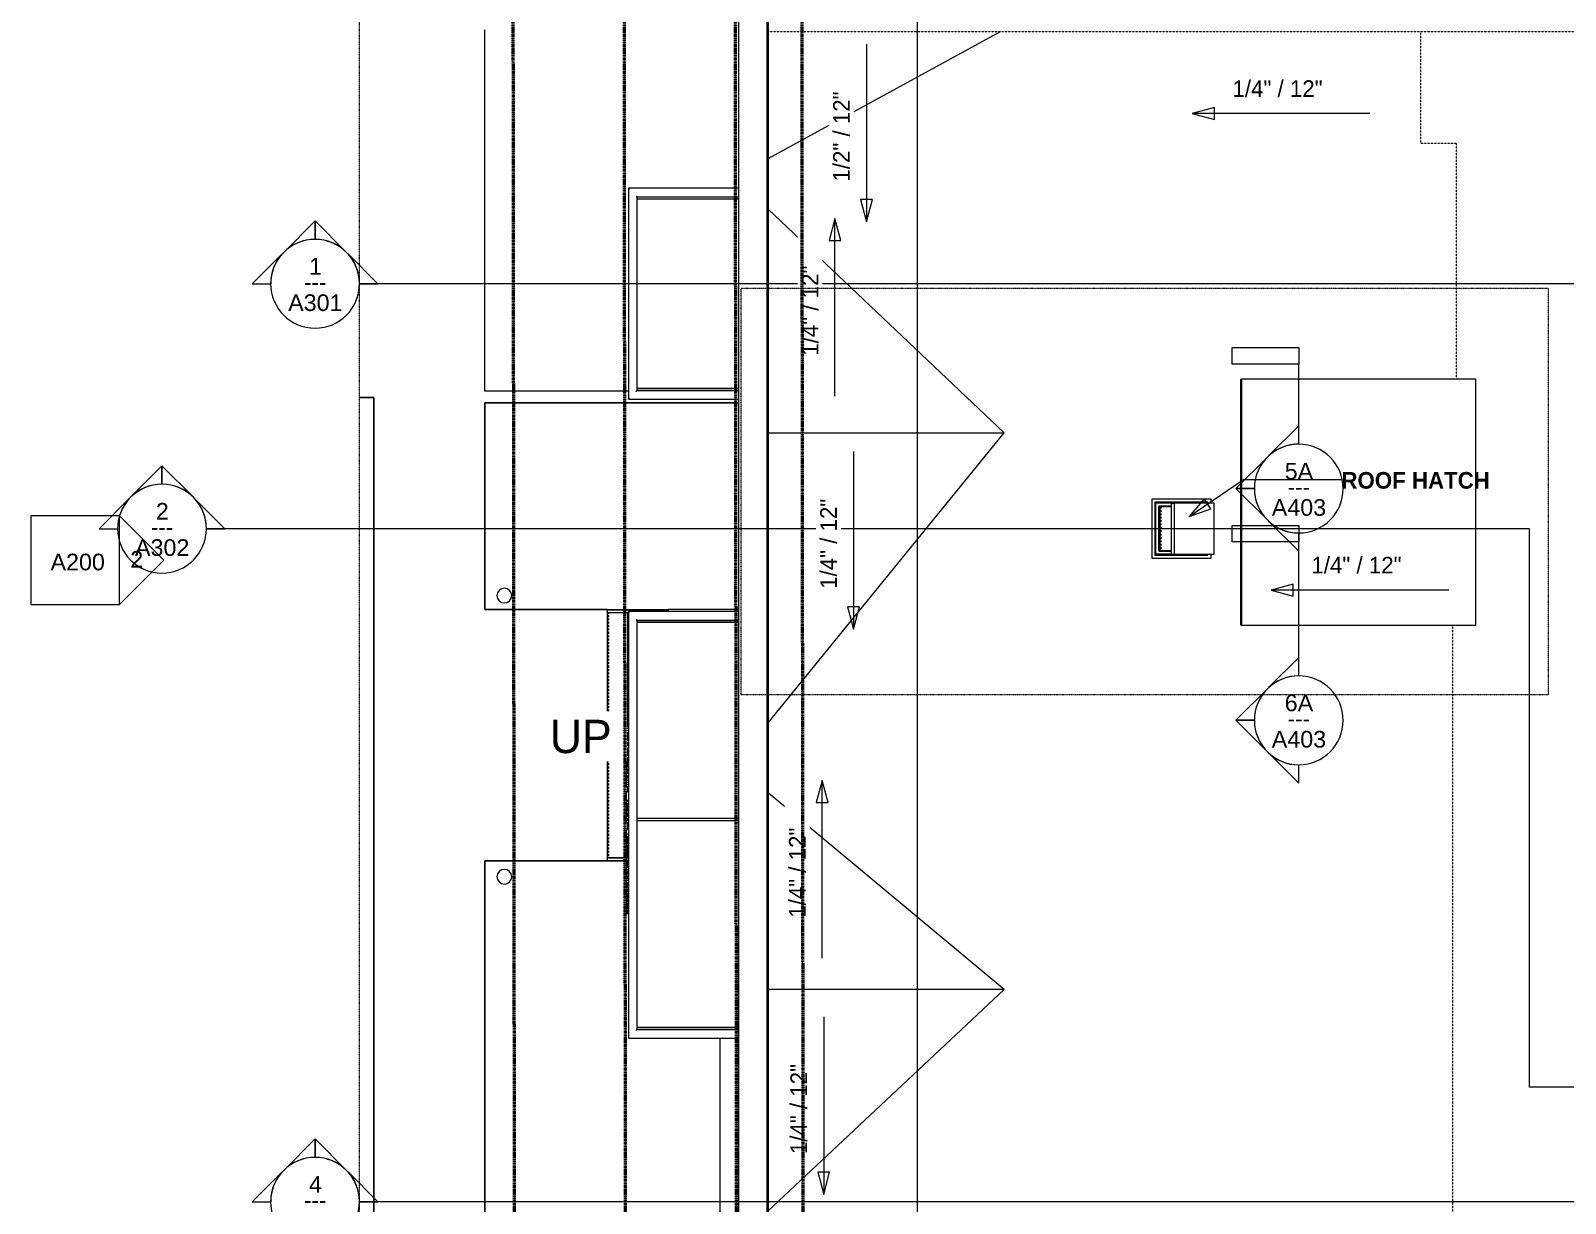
# Model space of a CAD drawing. Header units: inches. Extents: x -4250 to -935, y 9756 to 12395.
# Drawn here: x -4250 to -3420, y 11114 to 11748 of the extents above; entities that cross this region are included whole.
import ezdxf

# ---------------------------------------------------------------- set-up
doc = ezdxf.new("R2010")
doc.units = ezdxf.units.IN
doc.header["$MEASUREMENT"] = 0
for name, pattern in [('Aligning Line 1_8_', [0.25, 0.125, -0.125]), ('Dash 1_16_', [0.125, 0.0625, -0.0625]), ('Double Dash 3_8_', [1, 0.375, -0.125, 0.125, -0.125, 0.125, -0.125]), ('Overhead 1_16_', [0.101562, 0.0625, -0.039062])]:
    doc.linetypes.add(name, pattern=pattern)
for name, color, linetype, lineweight in [('A-FLOR-4', 192, 'Continuous', 9), ('A-FLOR-HRAL', 11, 'Continuous', 9), ('A-GENM', 5, 'Continuous', 9), ('A-ROOF', 132, 'Continuous', 13), ('A-ROOF-3', 7, 'Dash 1_16_', 9), ('A-ROOF-4', 132, 'Continuous', 9), ('A-WALL-2', 113, 'Continuous', 9), ('C-BLDG-PADS-2', 7, 'Continuous', 9), ('C-PROP-LINE', 91, 'Double Dash 3_8_', 50), ('C-TOPO', 7, 'Continuous', 9), ('E-LITE-EQPM', 33, 'Continuous', 9), ('G-ANNO-DIMS', 111, 'Continuous', 9), ('G-ANNO-SYMB-1', 147, 'Aligning Line 1_8_', 9), ('G-ANNO-SYMB-2', 111, 'Continuous', 9), ('G-ANNO-TEXT', 231, 'Continuous', 9), ('S-FNDN-2', 32, 'Continuous', 9), ('S-STRS', 31, 'Continuous', 9), ('S-STRS-1', 31, 'Overhead 1_16_', 9), ('S-STRS-ANNO', 31, 'Continuous', 9), ('S-STRS-IDEN', 31, 'Continuous', 9)]:
    doc.layers.add(name, color=color, linetype=linetype, lineweight=lineweight)
doc.styles.add('Arial', font='arial.ttf', dxfattribs={"height": 9})
doc.styles.add('Century Gothic', font='ufonts.com_century-gothic.ttf', dxfattribs={"height": 18})
doc.styles.add('Century Gothic_1', font='ufonts.com_century-gothic.ttf', dxfattribs={"height": 9})
doc.styles.add('Century Gothic_B', font='GOTHICB.TTF', dxfattribs={"height": 9})

msp = doc.modelspace()

# ---------------------------------------------------------------- linework, layer by layer
at = {"layer": 'A-FLOR-4'}
for p, q in [((-3867.29, 11434.99), (-3905.12, 11434.99)), ((-3905.12, 11434.99), (-3905.12, 11434.74))]:
    msp.add_line(p, q, dxfattribs=at)
at = {"layer": 'A-FLOR-HRAL'}
for p, q in [((-3867.29, 11662.64), (-3926.72, 11662.64)), ((-3926.72, 11662.64), (-3926.72, 11548.59)), ((-3922, 11657.91), (-3867.29, 11657.91)), ((-3922, 11553.31), (-3922, 11657.91)), ((-3867.29, 11553.31), (-3922, 11553.31)), ((-3926.72, 11548.59), (-3867.29, 11548.59)), ((-3905.12, 11434.74), (-3938.12, 11434.74)), ((-3938.12, 11434.74), (-3938.12, 11433.24)), ((-3938.12, 11434.74), (-3905.12, 11434.74)), ((-3938.12, 11433.24), (-3926.72, 11433.24)), ((-3938.12, 11433.24), (-3926.72, 11433.24)), ((-3867.29, 11433.75), (-3926.72, 11433.75)), ((-3922, 11207.85), (-3922, 11429.03)), ((-3922, 11429.03), (-3867.29, 11429.03)), ((-3905.12, 11434.74), (-3905.12, 11433.75)), ((-3926.72, 11300.74), (-3938.12, 11300.74)), ((-3938.12, 11300.74), (-3938.12, 11299.24)), ((-3938.12, 11300.74), (-3926.72, 11300.74)), ((-3938.12, 11299.24), (-3926.72, 11299.24)), ((-3938.12, 11299.24), (-3926.72, 11299.24)), ((-3926.72, 11203.13), (-3867.29, 11203.13)), ((-3867.29, 11207.85), (-3922, 11207.85))]:
    msp.add_line(p, q, dxfattribs=at)
at = {"layer": 'A-FLOR-HRAL', "flags": 128}
for points in [[(-3938.12, 11433.91), (-3938.12, 11433.99), (-3938.12, 11434.07)], [(-3905.12, 11434.07), (-3905.12, 11433.99), (-3905.12, 11433.91)], [(-3938.12, 11299.91), (-3938.12, 11299.99), (-3938.12, 11300.07)]]:
    msp.add_lwpolyline(points, dxfattribs=at)
at = {"layer": 'A-FLOR-HRAL'}
for points, knots in [([(-3926.72, 11662.64), (-3926.72, 11662.64), (-3926.72, 11662.63), (-3926.69, 11662.6), (-3926.66, 11662.58), (-3926.63, 11662.55), (-3926.61, 11662.52), (-3926.58, 11662.49), (-3926.54, 11662.45), (-3926.5, 11662.41), (-3926.46, 11662.38), (-3926.42, 11662.34), (-3926.35, 11662.27), (-3926.29, 11662.21), (-3926.25, 11662.17)], [0, 0, 0, 0, 0.166667, 0.25, 0.333333, 0.416667, 0.458333, 0.5, 0.583333, 0.666667, 0.708333, 0.75, 0.833333, 1, 1, 1, 1]), ([(-3922.47, 11658.39), (-3922.43, 11658.35), (-3922.37, 11658.28), (-3922.29, 11658.21), (-3922.24, 11658.16), (-3922.21, 11658.12), (-3922.18, 11658.09), (-3922.14, 11658.06), (-3922.12, 11658.03), (-3922.09, 11658.01), (-3922.06, 11657.98), (-3922.03, 11657.95), (-3922.01, 11657.92), (-3922, 11657.91), (-3922, 11657.91)], [0, 0, 0, 0, 0.166667, 0.25, 0.333333, 0.375, 0.416667, 0.5, 0.541667, 0.583333, 0.666667, 0.75, 0.833333, 1, 1, 1, 1]), ([(-3922.47, 11552.84), (-3922.43, 11552.88), (-3922.37, 11552.94), (-3922.29, 11553.02), (-3922.24, 11553.07), (-3922.21, 11553.1), (-3922.18, 11553.14), (-3922.14, 11553.17), (-3922.12, 11553.2), (-3922.09, 11553.22), (-3922.06, 11553.25), (-3922.03, 11553.28), (-3922.01, 11553.31), (-3922, 11553.31), (-3922, 11553.31)], [0, 0, 0, 0, 0.166667, 0.25, 0.333333, 0.375, 0.416667, 0.5, 0.541667, 0.583333, 0.666667, 0.75, 0.833333, 1, 1, 1, 1]), ([(-3926.72, 11548.59), (-3926.72, 11548.59), (-3926.72, 11548.6), (-3926.69, 11548.62), (-3926.66, 11548.65), (-3926.63, 11548.68), (-3926.61, 11548.71), (-3926.58, 11548.73), (-3926.54, 11548.77), (-3926.5, 11548.82), (-3926.46, 11548.85), (-3926.42, 11548.89), (-3926.35, 11548.96), (-3926.29, 11549.02), (-3926.25, 11549.06)], [0, 0, 0, 0, 0.166667, 0.25, 0.333333, 0.416667, 0.458333, 0.5, 0.583333, 0.666667, 0.708333, 0.75, 0.833333, 1, 1, 1, 1]), ([(-3926.25, 11433.28), (-3926.29, 11433.32), (-3926.35, 11433.38), (-3926.43, 11433.46), (-3926.48, 11433.51), (-3926.51, 11433.54), (-3926.55, 11433.58), (-3926.58, 11433.61), (-3926.61, 11433.63), (-3926.63, 11433.66), (-3926.66, 11433.69), (-3926.69, 11433.72), (-3926.72, 11433.74), (-3926.72, 11433.75), (-3926.72, 11433.75)], [0, 0, 0, 0, 0.166667, 0.25, 0.333333, 0.375, 0.416667, 0.5, 0.541667, 0.583333, 0.666667, 0.75, 0.833333, 1, 1, 1, 1]), ([(-3922, 11429.03), (-3922, 11429.03), (-3922.01, 11429.04), (-3922.03, 11429.06), (-3922.06, 11429.09), (-3922.09, 11429.12), (-3922.12, 11429.14), (-3922.14, 11429.17), (-3922.18, 11429.21), (-3922.23, 11429.25), (-3922.26, 11429.29), (-3922.3, 11429.33), (-3922.37, 11429.4), (-3922.43, 11429.46), (-3922.47, 11429.5)], [0, 0, 0, 0, 0.166667, 0.25, 0.333333, 0.416667, 0.458333, 0.5, 0.583333, 0.666667, 0.708333, 0.75, 0.833333, 1, 1, 1, 1]), ([(-3926.25, 11203.6), (-3926.29, 11203.56), (-3926.35, 11203.5), (-3926.43, 11203.42), (-3926.48, 11203.37), (-3926.51, 11203.34), (-3926.55, 11203.3), (-3926.58, 11203.27), (-3926.61, 11203.24), (-3926.63, 11203.22), (-3926.66, 11203.19), (-3926.69, 11203.16), (-3926.72, 11203.14), (-3926.72, 11203.13), (-3926.72, 11203.13)], [0, 0, 0, 0, 0.166667, 0.25, 0.333333, 0.375, 0.416667, 0.5, 0.541667, 0.583333, 0.666667, 0.75, 0.833333, 1, 1, 1, 1]), ([(-3922, 11207.85), (-3922, 11207.85), (-3922.01, 11207.84), (-3922.03, 11207.82), (-3922.06, 11207.79), (-3922.09, 11207.76), (-3922.12, 11207.73), (-3922.14, 11207.71), (-3922.18, 11207.67), (-3922.23, 11207.62), (-3922.26, 11207.59), (-3922.3, 11207.55), (-3922.37, 11207.48), (-3922.43, 11207.42), (-3922.47, 11207.38)], [0, 0, 0, 0, 0.166667, 0.25, 0.333333, 0.416667, 0.458333, 0.5, 0.583333, 0.666667, 0.708333, 0.75, 0.833333, 1, 1, 1, 1])]:
    msp.add_open_spline(points, degree=3, knots=knots, dxfattribs=at)
at = {"layer": 'A-GENM'}
for p, q in [((-3611.78, 11494.6), (-3643.77, 11494.6)), ((-3643.77, 11494.6), (-3643.77, 11462.6)), ((-3611.78, 11492.35), (-3611.78, 11494.6)), ((-3611.77, 11494.6), (-3611.78, 11494.6)), ((-3641.95, 11492.61), (-3642.28, 11492.95)), ((-3642.28, 11492.95), (-3642.28, 11464.24)), ((-3613.57, 11492.95), (-3642.28, 11492.95)), ((-3641.71, 11492.35), (-3641.97, 11492.61)), ((-3641.97, 11492.61), (-3641.97, 11464.58)), ((-3613.95, 11492.61), (-3641.97, 11492.61)), ((-3641.76, 11464.85), (-3641.76, 11492.35)), ((-3633.26, 11492.35), (-3641.76, 11492.35)), ((-3633.26, 11490.69), (-3640.11, 11490.69)), ((-3640.11, 11490.69), (-3640.11, 11466.5)), ((-3640.02, 11490.6), (-3640.02, 11466.6)), ((-3633.26, 11490.6), (-3640.02, 11490.6)), ((-3640.02, 11466.6), (-3640.02, 11490.6)), ((-3640.02, 11490.6), (-3633.26, 11490.6)), ((-3639.77, 11490.6), (-3639.77, 11466.6)), ((-3633.26, 11464.85), (-3633.26, 11492.35)), ((-3633.26, 11492.35), (-3631.71, 11492.35)), ((-3631.71, 11492.35), (-3631.71, 11464.85)), ((-3610.24, 11492.35), (-3631.71, 11492.35)), ((-3613.95, 11492.61), (-3614.22, 11492.35)), ((-3613.95, 11492.35), (-3613.95, 11492.61)), ((-3613.93, 11492.61), (-3613.95, 11492.61)), ((-3613.57, 11492.95), (-3613.93, 11492.61)), ((-3613.93, 11492.35), (-3613.93, 11492.61)), ((-3613.57, 11492.35), (-3613.57, 11492.95)), ((-3610.24, 11464.85), (-3610.24, 11492.35)), ((-3643.77, 11462.6), (-3611.78, 11462.6)), ((-3641.95, 11464.58), (-3642.28, 11464.24)), ((-3642.28, 11464.24), (-3613.57, 11464.24)), ((-3641.71, 11464.85), (-3641.97, 11464.58)), ((-3641.97, 11464.58), (-3613.95, 11464.58)), ((-3633.26, 11464.85), (-3641.76, 11464.85)), ((-3640.11, 11466.5), (-3633.26, 11466.5)), ((-3640.02, 11466.6), (-3633.26, 11466.6)), ((-3633.26, 11466.6), (-3640.02, 11466.6)), ((-3633.26, 11464.85), (-3631.71, 11464.85)), ((-3631.71, 11464.85), (-3610.24, 11464.85)), ((-3614.22, 11464.85), (-3613.95, 11464.58)), ((-3613.95, 11464.58), (-3613.95, 11464.85)), ((-3613.95, 11464.58), (-3613.93, 11464.58)), ((-3613.93, 11464.58), (-3613.93, 11464.85)), ((-3613.93, 11464.58), (-3613.57, 11464.24)), ((-3613.57, 11464.24), (-3613.57, 11464.85)), ((-3611.78, 11462.6), (-3611.78, 11464.85)), ((-3611.77, 11462.6), (-3611.78, 11462.6)), ((-3927.72, 11371.95), (-3927.72, 11372.15)), ((-3926.72, 11372.15), (-3927.72, 11372.15)), ((-3927.72, 11371.71), (-3927.72, 11371.95)), ((-3926.72, 11371.95), (-3927.72, 11371.95)), ((-3927.72, 11371.36), (-3927.72, 11371.71)), ((-3926.72, 11371.71), (-3927.72, 11371.71)), ((-3927.72, 11370.44), (-3927.72, 11371.36)), ((-3926.72, 11371.36), (-3927.72, 11371.36)), ((-3927.72, 11369.27), (-3927.72, 11370.44)), ((-3926.72, 11370.44), (-3927.72, 11370.44)), ((-3927.72, 11368.25), (-3927.72, 11369.27)), ((-3926.72, 11369.27), (-3927.72, 11369.27)), ((-3927.72, 11367.44), (-3927.72, 11368.25)), ((-3926.72, 11368.25), (-3927.72, 11368.25)), ((-3927.72, 11367.07), (-3927.72, 11367.44)), ((-3926.72, 11367.44), (-3927.72, 11367.44)), ((-3927.72, 11366.81), (-3927.72, 11367.07)), ((-3926.72, 11367.07), (-3927.72, 11367.07)), ((-3926.72, 11366.81), (-3927.72, 11366.81)), ((-3927.72, 11365.96), (-3927.72, 11366.13)), ((-3926.72, 11366.13), (-3927.72, 11366.13)), ((-3926.72, 11365.96), (-3927.72, 11365.96)), ((-3927.72, 11365.7), (-3927.72, 11365.93)), ((-3926.72, 11365.93), (-3927.72, 11365.93)), ((-3927.72, 11365.35), (-3927.72, 11365.7)), ((-3926.72, 11365.7), (-3927.72, 11365.7)), ((-3927.72, 11364.83), (-3927.72, 11365.35)), ((-3926.72, 11365.35), (-3927.72, 11365.35)), ((-3927.72, 11364.11), (-3927.72, 11364.83)), ((-3926.72, 11364.83), (-3927.72, 11364.83)), ((-3927.72, 11363), (-3927.72, 11364.11)), ((-3926.72, 11364.11), (-3927.72, 11364.11)), ((-3927.72, 11362.49), (-3927.72, 11363)), ((-3926.72, 11363), (-3927.72, 11363)), ((-3927.72, 11362.34), (-3927.72, 11362.49)), ((-3926.72, 11362.49), (-3927.72, 11362.49)), ((-3927.72, 11362.28), (-3927.72, 11362.34)), ((-3926.72, 11362.34), (-3927.72, 11362.34)), ((-3927.72, 11362.05), (-3927.72, 11362.28)), ((-3926.72, 11362.28), (-3927.72, 11362.28)), ((-3926.72, 11362.05), (-3927.72, 11362.05)), ((-3927.72, 11360.01), (-3927.72, 11361.17)), ((-3926.72, 11361.17), (-3927.72, 11361.17)), ((-3927.72, 11359.38), (-3927.72, 11360.01)), ((-3926.72, 11360.01), (-3927.72, 11360.01)), ((-3927.72, 11358.61), (-3927.72, 11359.38)), ((-3926.72, 11359.38), (-3927.72, 11359.38)), ((-3927.72, 11357.93), (-3927.72, 11358.61)), ((-3926.72, 11358.61), (-3927.72, 11358.61)), ((-3927.72, 11357.47), (-3927.72, 11357.93)), ((-3926.72, 11357.93), (-3927.72, 11357.93)), ((-3927.72, 11357.25), (-3927.72, 11357.47)), ((-3926.72, 11357.47), (-3927.72, 11357.47)), ((-3927.72, 11357.19), (-3927.72, 11357.25)), ((-3926.72, 11357.25), (-3927.72, 11357.25)), ((-3926.72, 11357.19), (-3927.72, 11357.19)), ((-3927.72, 11354.86), (-3927.72, 11356.02)), ((-3926.72, 11356.02), (-3927.72, 11356.02)), ((-3927.72, 11354.23), (-3927.72, 11354.86)), ((-3926.72, 11354.86), (-3927.72, 11354.86)), ((-3927.72, 11353.46), (-3927.72, 11354.23)), ((-3926.72, 11354.23), (-3927.72, 11354.23)), ((-3927.72, 11352.78), (-3927.72, 11353.46)), ((-3926.72, 11353.46), (-3927.72, 11353.46)), ((-3927.72, 11352.32), (-3927.72, 11352.78)), ((-3926.72, 11352.78), (-3927.72, 11352.78)), ((-3927.72, 11352.1), (-3927.72, 11352.32)), ((-3926.72, 11352.32), (-3927.72, 11352.32)), ((-3927.72, 11352.04), (-3927.72, 11352.1)), ((-3926.72, 11352.1), (-3927.72, 11352.1)), ((-3926.72, 11352.04), (-3927.72, 11352.04)), ((-3927.72, 11351.02), (-3927.72, 11351.16)), ((-3926.72, 11351.16), (-3927.72, 11351.16)), ((-3927.72, 11350.6), (-3927.72, 11351.02)), ((-3926.72, 11351.02), (-3927.72, 11351.02)), ((-3927.72, 11349.95), (-3927.72, 11350.6)), ((-3926.72, 11350.6), (-3927.72, 11350.6)), ((-3927.72, 11349.16), (-3927.72, 11349.95)), ((-3926.72, 11349.95), (-3927.72, 11349.95)), ((-3927.72, 11348.29), (-3927.72, 11349.16)), ((-3926.72, 11349.16), (-3927.72, 11349.16)), ((-3927.72, 11347.62), (-3927.72, 11348.29)), ((-3926.72, 11348.29), (-3927.72, 11348.29)), ((-3927.72, 11347.21), (-3927.72, 11347.62)), ((-3926.72, 11347.62), (-3927.72, 11347.62)), ((-3927.72, 11347.08), (-3927.72, 11347.21)), ((-3926.72, 11347.21), (-3927.72, 11347.21)), ((-3926.72, 11347.08), (-3927.72, 11347.08)), ((-3927.72, 11345.04), (-3927.72, 11346.21)), ((-3926.72, 11346.21), (-3927.72, 11346.21)), ((-3927.72, 11344.58), (-3927.72, 11345.04)), ((-3926.72, 11345.04), (-3927.72, 11345.04)), ((-3927.72, 11344.11), (-3927.72, 11344.58)), ((-3926.72, 11344.58), (-3927.72, 11344.58)), ((-3927.72, 11343.39), (-3927.72, 11344.11)), ((-3926.72, 11344.11), (-3927.72, 11344.11)), ((-3927.72, 11342.23), (-3927.72, 11343.39)), ((-3927.72, 11343.39), (-3926.72, 11343.39)), ((-3927.72, 11341.21), (-3927.72, 11342.23)), ((-3926.72, 11342.23), (-3927.72, 11342.23)), ((-3927.72, 11340.18), (-3927.72, 11341.21)), ((-3926.72, 11341.21), (-3927.72, 11341.21)), ((-3927.72, 11339.02), (-3927.72, 11340.18)), ((-3926.72, 11340.18), (-3927.72, 11340.18)), ((-3926.72, 11339.02), (-3927.72, 11339.02)), ((-3927.72, 11331.73), (-3927.72, 11336.4)), ((-3926.72, 11336.4), (-3927.72, 11336.4)), ((-3926.72, 11331.73), (-3927.72, 11331.73)), ((-3927.72, 11329.79), (-3927.72, 11330.95)), ((-3926.72, 11330.95), (-3927.72, 11330.95)), ((-3927.72, 11329.32), (-3927.72, 11329.79)), ((-3926.72, 11329.79), (-3927.72, 11329.79)), ((-3927.72, 11328.85), (-3927.72, 11329.32)), ((-3926.72, 11329.32), (-3927.72, 11329.32)), ((-3927.72, 11328.14), (-3927.72, 11328.85)), ((-3926.72, 11328.85), (-3927.72, 11328.85)), ((-3926.72, 11328.14), (-3927.72, 11328.14)), ((-3927.72, 11327.77), (-3927.72, 11327.94)), ((-3926.72, 11327.94), (-3927.72, 11327.94)), ((-3926.72, 11327.77), (-3927.72, 11327.77)), ((-3927.72, 11327.52), (-3927.72, 11327.75)), ((-3926.72, 11327.75), (-3927.72, 11327.75)), ((-3927.72, 11327.16), (-3927.72, 11327.52)), ((-3926.72, 11327.52), (-3927.72, 11327.52)), ((-3927.72, 11326.64), (-3927.72, 11327.16)), ((-3926.72, 11327.16), (-3927.72, 11327.16)), ((-3927.72, 11325.92), (-3927.72, 11326.64)), ((-3926.72, 11326.64), (-3927.72, 11326.64)), ((-3927.72, 11324.81), (-3927.72, 11325.92)), ((-3926.72, 11325.92), (-3927.72, 11325.92)), ((-3927.72, 11324.3), (-3927.72, 11324.81)), ((-3926.72, 11324.81), (-3927.72, 11324.81)), ((-3927.72, 11324.15), (-3927.72, 11324.3)), ((-3926.72, 11324.3), (-3927.72, 11324.3)), ((-3927.72, 11324.09), (-3927.72, 11324.15)), ((-3926.72, 11324.15), (-3927.72, 11324.15)), ((-3927.72, 11323.86), (-3927.72, 11324.09)), ((-3926.72, 11324.09), (-3927.72, 11324.09)), ((-3926.72, 11323.86), (-3927.72, 11323.86)), ((-3927.72, 11321.82), (-3927.72, 11322.99)), ((-3926.72, 11322.99), (-3927.72, 11322.99)), ((-3926.72, 11321.82), (-3927.72, 11321.82)), ((-3927.72, 11319.49), (-3927.72, 11320.65)), ((-3926.72, 11320.65), (-3927.72, 11320.65)), ((-3926.72, 11319.49), (-3927.72, 11319.49)), ((-3927.72, 11313.42), (-3927.72, 11315.99)), ((-3926.72, 11315.99), (-3927.72, 11315.99)), ((-3927.72, 11312), (-3927.72, 11313.42)), ((-3926.72, 11313.42), (-3927.72, 11313.42)), ((-3927.72, 11311.61), (-3927.72, 11312)), ((-3926.72, 11312), (-3927.72, 11312)), ((-3927.72, 11311.3), (-3927.72, 11311.61)), ((-3926.72, 11311.61), (-3927.72, 11311.61)), ((-3927.72, 11311.1), (-3927.72, 11311.3)), ((-3926.72, 11311.3), (-3927.72, 11311.3)), ((-3927.72, 11311.03), (-3927.72, 11311.1)), ((-3926.72, 11311.1), (-3927.72, 11311.1)), ((-3927.72, 11310.55), (-3927.72, 11311.03)), ((-3926.72, 11311.03), (-3927.72, 11311.03)), ((-3926.72, 11310.55), (-3927.72, 11310.55)), ((-3927.72, 11310.02), (-3927.72, 11310.16)), ((-3926.72, 11310.16), (-3927.72, 11310.16)), ((-3927.72, 11309.59), (-3927.72, 11310.02)), ((-3926.72, 11310.02), (-3927.72, 11310.02)), ((-3927.72, 11308.95), (-3927.72, 11309.59)), ((-3926.72, 11309.59), (-3927.72, 11309.59)), ((-3927.72, 11308.16), (-3927.72, 11308.95)), ((-3926.72, 11308.95), (-3927.72, 11308.95)), ((-3927.72, 11307.28), (-3927.72, 11308.16)), ((-3926.72, 11308.16), (-3927.72, 11308.16)), ((-3927.72, 11306.62), (-3927.72, 11307.28)), ((-3926.72, 11307.28), (-3927.72, 11307.28)), ((-3927.72, 11306.2), (-3927.72, 11306.62)), ((-3926.72, 11306.62), (-3927.72, 11306.62)), ((-3927.72, 11306.08), (-3927.72, 11306.2)), ((-3926.72, 11306.2), (-3927.72, 11306.2)), ((-3926.72, 11306.08), (-3927.72, 11306.08)), ((-3927.72, 11305.5), (-3927.72, 11305.69)), ((-3927.72, 11305.69), (-3926.72, 11305.69)), ((-3927.72, 11305.39), (-3927.72, 11305.5)), ((-3926.72, 11305.5), (-3927.72, 11305.5)), ((-3927.72, 11305.06), (-3927.72, 11305.39)), ((-3926.72, 11305.39), (-3927.72, 11305.39)), ((-3927.72, 11304.5), (-3927.72, 11305.06)), ((-3926.72, 11305.06), (-3927.72, 11305.06)), ((-3927.72, 11303.7), (-3927.72, 11304.5)), ((-3926.72, 11304.5), (-3927.72, 11304.5)), ((-3927.72, 11302.93), (-3927.72, 11303.7)), ((-3926.72, 11303.7), (-3927.72, 11303.7)), ((-3927.72, 11302.39), (-3927.72, 11302.93)), ((-3926.72, 11302.93), (-3927.72, 11302.93)), ((-3927.72, 11302.03), (-3927.72, 11302.39)), ((-3926.72, 11302.39), (-3927.72, 11302.39)), ((-3927.72, 11301.8), (-3927.72, 11302.03)), ((-3926.72, 11302.03), (-3927.72, 11302.03)), ((-3927.72, 11301.7), (-3927.72, 11301.8)), ((-3926.72, 11301.8), (-3927.72, 11301.8)), ((-3927.72, 11301.61), (-3927.72, 11301.7)), ((-3926.72, 11301.7), (-3927.72, 11301.7)), ((-3926.72, 11301.61), (-3927.72, 11301.61)), ((-3927.72, 11299.37), (-3927.72, 11300.54)), ((-3926.72, 11300.54), (-3927.72, 11300.54)), ((-3926.72, 11299.37), (-3927.72, 11299.37)), ((-3927.72, 11298.37), (-3927.72, 11298.5)), ((-3926.72, 11298.5), (-3927.72, 11298.5)), ((-3927.72, 11297.98), (-3927.72, 11298.37)), ((-3926.72, 11298.37), (-3927.72, 11298.37)), ((-3927.72, 11297.39), (-3927.72, 11297.98)), ((-3926.72, 11297.98), (-3927.72, 11297.98)), ((-3927.72, 11296.66), (-3927.72, 11297.39)), ((-3926.72, 11297.39), (-3927.72, 11297.39)), ((-3927.72, 11295.97), (-3927.72, 11296.66)), ((-3926.72, 11296.66), (-3927.72, 11296.66)), ((-3927.72, 11295.39), (-3927.72, 11295.97)), ((-3926.72, 11295.97), (-3927.72, 11295.97)), ((-3927.72, 11294.22), (-3927.72, 11295.39)), ((-3926.72, 11295.39), (-3927.72, 11295.39)), ((-3926.72, 11294.22), (-3927.72, 11294.22)), ((-3927.72, 11293.21), (-3927.72, 11293.35)), ((-3926.72, 11293.35), (-3927.72, 11293.35)), ((-3927.72, 11292.78), (-3927.72, 11293.21)), ((-3926.72, 11293.21), (-3927.72, 11293.21)), ((-3927.72, 11292.14), (-3927.72, 11292.78)), ((-3926.72, 11292.78), (-3927.72, 11292.78)), ((-3927.72, 11291.35), (-3927.72, 11292.14)), ((-3926.72, 11292.14), (-3927.72, 11292.14)), ((-3927.72, 11290.47), (-3927.72, 11291.35)), ((-3926.72, 11291.35), (-3927.72, 11291.35)), ((-3927.72, 11289.81), (-3927.72, 11290.47)), ((-3926.72, 11290.47), (-3927.72, 11290.47)), ((-3927.72, 11289.39), (-3927.72, 11289.81)), ((-3926.72, 11289.81), (-3927.72, 11289.81)), ((-3927.72, 11289.27), (-3927.72, 11289.39)), ((-3926.72, 11289.39), (-3927.72, 11289.39)), ((-3926.72, 11289.27), (-3927.72, 11289.27)), ((-3927.72, 11287.23), (-3927.72, 11288.39)), ((-3926.72, 11288.39), (-3927.72, 11288.39)), ((-3927.72, 11286.6), (-3927.72, 11287.23)), ((-3926.72, 11287.23), (-3927.72, 11287.23)), ((-3927.72, 11285.83), (-3927.72, 11286.6)), ((-3926.72, 11286.6), (-3927.72, 11286.6)), ((-3927.72, 11285.16), (-3927.72, 11285.83)), ((-3926.72, 11285.83), (-3927.72, 11285.83)), ((-3927.72, 11284.69), (-3927.72, 11285.16)), ((-3926.72, 11285.16), (-3927.72, 11285.16)), ((-3927.72, 11284.47), (-3927.72, 11284.69)), ((-3926.72, 11284.69), (-3927.72, 11284.69)), ((-3927.72, 11284.41), (-3927.72, 11284.47)), ((-3926.72, 11284.47), (-3927.72, 11284.47)), ((-3926.72, 11284.41), (-3927.72, 11284.41)), ((-3927.72, 11283.4), (-3927.72, 11283.54)), ((-3926.72, 11283.54), (-3927.72, 11283.54)), ((-3927.72, 11282.98), (-3927.72, 11283.4)), ((-3926.72, 11283.4), (-3927.72, 11283.4)), ((-3927.72, 11282.32), (-3927.72, 11282.98)), ((-3926.72, 11282.98), (-3927.72, 11282.98)), ((-3927.72, 11281.46), (-3927.72, 11282.32)), ((-3926.72, 11282.32), (-3927.72, 11282.32)), ((-3927.72, 11280.76), (-3927.72, 11281.46)), ((-3926.72, 11281.46), (-3927.72, 11281.46)), ((-3927.72, 11280.22), (-3927.72, 11280.76)), ((-3926.72, 11280.76), (-3927.72, 11280.76)), ((-3927.72, 11279.82), (-3927.72, 11280.22)), ((-3926.72, 11280.22), (-3927.72, 11280.22)), ((-3927.72, 11279.55), (-3927.72, 11279.82)), ((-3926.72, 11279.82), (-3927.72, 11279.82)), ((-3927.72, 11279.46), (-3927.72, 11279.55)), ((-3927.72, 11279.55), (-3926.72, 11279.55)), ((-3926.72, 11279.46), (-3927.72, 11279.46)), ((-3927.72, 11278.73), (-3927.72, 11278.87)), ((-3926.72, 11278.87), (-3927.72, 11278.87)), ((-3927.72, 11278.3), (-3927.72, 11278.73)), ((-3926.72, 11278.73), (-3927.72, 11278.73)), ((-3927.72, 11277.66), (-3927.72, 11278.3)), ((-3926.72, 11278.3), (-3927.72, 11278.3)), ((-3927.72, 11276.87), (-3927.72, 11277.66)), ((-3926.72, 11277.66), (-3927.72, 11277.66)), ((-3927.72, 11276), (-3927.72, 11276.87)), ((-3926.72, 11276.87), (-3927.72, 11276.87)), ((-3927.72, 11275.33), (-3927.72, 11276)), ((-3926.72, 11276), (-3927.72, 11276)), ((-3927.72, 11274.91), (-3927.72, 11275.33)), ((-3926.72, 11275.33), (-3927.72, 11275.33)), ((-3927.72, 11274.79), (-3927.72, 11274.91)), ((-3926.72, 11274.91), (-3927.72, 11274.91)), ((-3926.72, 11274.79), (-3927.72, 11274.79)), ((-3927.72, 11274.21), (-3927.72, 11274.4)), ((-3927.72, 11274.4), (-3926.72, 11274.4)), ((-3927.72, 11274.1), (-3927.72, 11274.21)), ((-3926.72, 11274.21), (-3927.72, 11274.21)), ((-3927.72, 11273.77), (-3927.72, 11274.1)), ((-3926.72, 11274.1), (-3927.72, 11274.1)), ((-3927.72, 11273.21), (-3927.72, 11273.77)), ((-3926.72, 11273.77), (-3927.72, 11273.77)), ((-3927.72, 11272.41), (-3927.72, 11273.21)), ((-3926.72, 11273.21), (-3927.72, 11273.21)), ((-3927.72, 11271.64), (-3927.72, 11272.41)), ((-3926.72, 11272.41), (-3927.72, 11272.41)), ((-3927.72, 11271.1), (-3927.72, 11271.64)), ((-3926.72, 11271.64), (-3927.72, 11271.64)), ((-3927.72, 11270.74), (-3927.72, 11271.1)), ((-3926.72, 11271.1), (-3927.72, 11271.1)), ((-3927.72, 11270.52), (-3927.72, 11270.74)), ((-3926.72, 11270.74), (-3927.72, 11270.74)), ((-3927.72, 11270.41), (-3927.72, 11270.52)), ((-3926.72, 11270.52), (-3927.72, 11270.52)), ((-3927.72, 11270.32), (-3927.72, 11270.41)), ((-3926.72, 11270.41), (-3927.72, 11270.41)), ((-3926.72, 11270.32), (-3927.72, 11270.32))]:
    msp.add_line(p, q, dxfattribs=at)
at = {"layer": 'A-ROOF'}
for p, q in [((-3851.11, 11530.48), (-3723.71, 11530.48)), ((-3723.71, 11229.49), (-3851.11, 11229.49))]:
    msp.add_line(p, q, dxfattribs=at)
at = {"layer": 'A-ROOF-3'}
for p, q in [((-3851.11, 11747.44), (-3408.67, 11747.44)), ((-3498.57, 11686.74), (-3498.57, 11747.44)), ((-3479.22, 11686.74), (-3498.57, 11686.74)), ((-3479.22, 11559.49), (-3479.22, 11686.74)), ((-3639.05, 11490.6), (-3639.05, 11466.6)), ((-3481.17, 11027.44), (-3481.17, 11426.49))]:
    msp.add_line(p, q, dxfattribs=at)
at = {"layer": 'A-ROOF-4'}
for p, q in [((-3851.11, 11678.76), (-3725.54, 11747.44)), ((-3723.71, 11530.48), (-3851.11, 11651.28)), ((-3468.82, 11559.49), (-3595.32, 11559.49)), ((-3595.32, 11559.49), (-3595.32, 11426.49)), ((-3468.82, 11426.49), (-3468.82, 11559.49)), ((-3851.11, 11373.65), (-3723.71, 11530.48)), ((-3595.32, 11426.49), (-3468.82, 11426.49)), ((-3723.71, 11229.49), (-3851.11, 11335.71)), ((-3851.11, 11109.81), (-3723.71, 11229.49))]:
    msp.add_line(p, q, dxfattribs=at)
at = {"layer": 'A-WALL-2'}
for p, q in [((-3867.29, 12125.15), (-3867.29, 9973.63)), ((-3851.85, 12109.71), (-3851.85, 9989.07)), ((-3851.63, 9989.29), (-3851.63, 12109.49)), ((-3851.11, 12108.98), (-3851.11, 9989.8)), ((-3867.29, 11657.85), (-3922, 11657.85)), ((-3922, 11656.85), (-3867.29, 11656.85)), ((-3867.29, 11554.36), (-3922, 11554.36)), ((-3922, 11553.36), (-3867.29, 11553.36)), ((-3867.29, 11428.98), (-3922, 11428.98)), ((-3922, 11427.98), (-3867.29, 11427.98)), ((-3867.29, 11321.9), (-3922.02, 11321.9)), ((-3922.02, 11320.9), (-3867.29, 11320.9)), ((-3867.29, 11208.91), (-3922, 11208.91)), ((-3922, 11207.91), (-3867.29, 11207.91))]:
    msp.add_line(p, q, dxfattribs=at)
at = {"layer": 'C-BLDG-PADS-2'}
msp.add_line((-3877.32, 11203.13), (-3877.32, 11086.82), dxfattribs=at)
at = {"layer": 'C-PROP-LINE'}
for p, q in [((-3989.61, 12268.69), (-3987.01, 9767.34)), ((-3869.45, 12124.69), (-3867.12, 9890.98))]:
    msp.add_line(p, q, dxfattribs=at)
at = {"layer": 'C-TOPO'}
for p, q in [((-4004.25, 11571.67), (-4004.25, 11748.18)), ((-4004.25, 11552.9), (-4004.25, 11571.67)), ((-3998.55, 11552.9), (-4004.25, 11552.9)), ((-3991.66, 11552.9), (-3998.55, 11552.9)), ((-3965.48, 11552.9), (-3991.66, 11552.9)), ((-3957.99, 11552.9), (-3965.48, 11552.9)), ((-3926.72, 11552.9), (-3957.99, 11552.9)), ((-4064.23, 11549.59), (-4071.97, 11549.59)), ((-4071.97, 11549.59), (-4064.23, 11549.59)), ((-4064.23, 11535.94), (-4064.23, 11549.59)), ((-4064.23, 11549.59), (-4064.23, 11535.94)), ((-3996.64, 11546.59), (-4004.23, 11546.59)), ((-4004.23, 11546.59), (-4004.23, 11522.73)), ((-4004.23, 11522.73), (-4004.23, 11546.59)), ((-4004.23, 11546.59), (-3996.64, 11546.59)), ((-3969.35, 11546.59), (-3996.64, 11546.59)), ((-3996.64, 11546.59), (-3969.35, 11546.59)), ((-3961.54, 11546.59), (-3969.35, 11546.59)), ((-3969.35, 11546.59), (-3961.54, 11546.59)), ((-3913.45, 11546.59), (-3961.54, 11546.59)), ((-3961.54, 11546.59), (-3913.45, 11546.59)), ((-3867.29, 11546.59), (-3913.45, 11546.59)), ((-3913.45, 11546.59), (-3867.29, 11546.59)), ((-4064.23, 11476.2), (-4064.23, 11535.94)), ((-4064.23, 11535.94), (-4064.23, 11476.2)), ((-4004.23, 11522.73), (-4004.23, 11504.65)), ((-4004.23, 11504.65), (-4004.23, 11522.73)), ((-4004.23, 11504.65), (-4004.23, 11434.99)), ((-4004.23, 11434.99), (-4004.23, 11504.65)), ((-4064.23, 11245.43), (-4064.23, 11476.2)), ((-4064.23, 11476.2), (-4064.23, 11245.43)), ((-4004.23, 11434.99), (-3973.42, 11434.99)), ((-3973.42, 11434.99), (-4004.23, 11434.99)), ((-3973.42, 11434.99), (-3938.12, 11434.99)), ((-3938.12, 11434.99), (-3973.42, 11434.99)), ((-3965.52, 11299.01), (-4004.23, 11299.01)), ((-4004.23, 11299.01), (-4004.23, 11242.03)), ((-4004.23, 11242.03), (-4004.23, 11299.01)), ((-4004.23, 11299.01), (-3965.52, 11299.01)), ((-3946.31, 11299.01), (-3965.52, 11299.01)), ((-3965.52, 11299.01), (-3946.31, 11299.01)), ((-3938.12, 11299.01), (-3946.31, 11299.01)), ((-3946.31, 11299.01), (-3938.12, 11299.01)), ((-4064.23, 11124.4), (-4064.23, 11245.43)), ((-4064.23, 11245.43), (-4064.23, 11124.4)), ((-4004.23, 11242.03), (-4004.23, 11104.3)), ((-4004.23, 11104.3), (-4004.23, 11242.03)), ((-4064.23, 11108.97), (-4064.23, 11124.4)), ((-4064.23, 11124.4), (-4064.23, 11108.97))]:
    msp.add_line(p, q, dxfattribs=at)
at = {"layer": 'E-LITE-EQPM'}
for centre, start, end in [((-3993.72, 11442.42), 0, 180), ((-3993.72, 11442.42), 180, 0), ((-3993.72, 11290.42), 0, 180), ((-3993.72, 11290.42), 180, 0)]:
    msp.add_arc(centre, 4, start, end, dxfattribs=at)
at = {"layer": 'G-ANNO-DIMS'}
for p, q in [((-3798.08, 11740.46), (-3798.08, 11644.46)), ((-3610.07, 11706.23), (-3622.07, 11703.01)), ((-3622.07, 11703.01), (-3610.07, 11699.8)), ((-3526.07, 11703.01), (-3622.07, 11703.01)), ((-3610.07, 11699.8), (-3610.07, 11706.23)), ((-3794.86, 11656.46), (-3801.29, 11656.46)), ((-3801.29, 11656.46), (-3798.08, 11644.46)), ((-3798.08, 11644.46), (-3794.86, 11656.46)), ((-3811.87, 11634.31), (-3815.09, 11646.31)), ((-3815.09, 11550.31), (-3815.09, 11646.31)), ((-3805.08, 11520.29), (-3805.08, 11424.29)), ((-3567.41, 11448.61), (-3579.41, 11445.39)), ((-3579.41, 11445.39), (-3567.41, 11442.18)), ((-3483.41, 11445.39), (-3579.41, 11445.39)), ((-3567.41, 11442.18), (-3567.41, 11448.61)), ((-3801.87, 11436.29), (-3808.3, 11436.29)), ((-3808.3, 11436.29), (-3805.08, 11424.29)), ((-3805.08, 11424.29), (-3801.87, 11436.29)), ((-3818.74, 11330.48), (-3821.96, 11342.48)), ((-3821.96, 11246.48), (-3821.96, 11342.48)), ((-3821.18, 11214.72), (-3821.18, 11118.72)), ((-3817.97, 11130.72), (-3824.4, 11130.72)), ((-3824.4, 11130.72), (-3821.18, 11118.72)), ((-3821.18, 11118.72), (-3817.97, 11130.72))]:
    msp.add_line(p, q, dxfattribs=at)
at = {"layer": 'G-ANNO-SYMB-1'}
for p, q in [((-4071.96, 9756.49), (-4071.96, 12280.07)), ((-3865.75, 11388.71), (-3865.75, 11608.39)), ((-3429.67, 11608.39), (-3429.67, 11388.71)), ((-3429.67, 11388.71), (-3865.75, 11388.71))]:
    msp.add_line(p, q, dxfattribs=at)
at = {"layer": 'G-ANNO-SYMB-2'}
for p, q in [((-3770.72, 12332.6), (-3770.72, 9814.53)), ((-4095.96, 11644.93), (-4112.94, 11627.96)), ((-4095.96, 11634.99), (-4095.96, 11644.93)), ((-4078.99, 11627.96), (-4095.96, 11644.93)), ((-4095.96, 11644.93), (-4095.96, 11634.99)), ((-4113.8, 11627.09), (-4129.91, 11610.99)), ((-4062.02, 11610.99), (-4078.13, 11627.09)), ((-4129.91, 11610.99), (-4120, 11610.99)), ((-1830.95, 11610.99), (-4071.96, 11610.99)), ((-4071.93, 11610.99), (-4062.02, 11610.99)), ((-3564.47, 11524.29), (-3564.47, 11567.6)), ((-3564.47, 11534.23), (-3580.58, 11518.12)), ((-3564.47, 11524.32), (-3564.47, 11534.23)), ((-4178.72, 11512.54), (-4195.69, 11495.57)), ((-4178.72, 11502.6), (-4178.72, 11512.54)), ((-4161.75, 11495.57), (-4178.72, 11512.54)), ((-4178.72, 11512.54), (-4178.72, 11502.6)), ((-3581.44, 11517.26), (-3598.41, 11500.29)), ((-4196.56, 11494.7), (-4212.66, 11478.6)), ((-4144.78, 11478.6), (-4160.89, 11494.7)), ((-3588.47, 11500.29), (-3598.41, 11500.29)), ((-3598.41, 11500.29), (-3581.44, 11483.32)), ((-3598.41, 11500.29), (-3588.47, 11500.29)), ((-4201.67, 11485.52), (-4249.67, 11485.52)), ((-4249.67, 11485.52), (-4249.67, 11437.52)), ((-4201.67, 11437.52), (-4201.67, 11485.52)), ((-4212.66, 11478.6), (-4202.75, 11478.6)), ((-3439.75, 11478.6), (-4154.72, 11478.6)), ((-4154.69, 11478.6), (-4144.78, 11478.6)), ((-3580.58, 11482.45), (-3564.47, 11466.35)), ((-3439.75, 11176.61), (-3439.75, 11478.6)), ((-3564.47, 11466.35), (-3564.47, 11476.26)), ((-3564.47, 11399), (-3564.47, 11471.4)), ((-4249.67, 11437.52), (-4201.67, 11437.52)), ((-3564.47, 11408.94), (-3580.58, 11392.84)), ((-3564.47, 11399.03), (-3564.47, 11408.94)), ((-3581.44, 11391.97), (-3598.41, 11375)), ((-3588.47, 11375), (-3598.41, 11375)), ((-3598.41, 11375), (-3581.44, 11358.03)), ((-3598.41, 11375), (-3588.47, 11375)), ((-3580.58, 11357.16), (-3564.47, 11341.06)), ((-3564.47, 11341.06), (-3564.47, 11350.97)), ((-1869.92, 11176.61), (-3439.75, 11176.61)), ((-4095.96, 11148.68), (-4112.94, 11131.71)), ((-4095.96, 11138.74), (-4095.96, 11148.68)), ((-4078.99, 11131.71), (-4095.96, 11148.68)), ((-4095.96, 11148.68), (-4095.96, 11138.74)), ((-4113.8, 11130.84), (-4129.91, 11114.74)), ((-4062.02, 11114.74), (-4078.13, 11130.84)), ((-4129.91, 11114.74), (-4120, 11114.74)), ((-1806.95, 11114.74), (-4071.96, 11114.74)), ((-4071.93, 11114.74), (-4062.02, 11114.74))]:
    msp.add_line(p, q, dxfattribs=at)
at = {"layer": 'G-ANNO-SYMB-2', "extrusion": (0, 0, -1)}
for p, q in [((-3600.47, 11567.6), (-3600.47, 11576.6)), ((-3600.47, 11576.6), (-3564.47, 11576.6)), ((-3564.47, 11576.6), (-3564.47, 11567.6)), ((-3564.47, 11567.6), (-3600.47, 11567.6)), ((-4201.67, 11485.52), (-4177.67, 11461.52)), ((-4201.67, 11437.52), (-4201.67, 11485.52)), ((-3600.47, 11471.4), (-3600.47, 11480.4)), ((-3600.47, 11480.4), (-3564.47, 11480.4)), ((-3564.47, 11480.4), (-3564.47, 11471.4)), ((-3564.47, 11471.4), (-3600.47, 11471.4)), ((-4177.67, 11461.52), (-4201.67, 11437.52))]:
    msp.add_line(p, q, dxfattribs=at)
at = {"layer": 'G-ANNO-SYMB-2'}
for centre, radius, start, end in [((-4096, 11610.99), 24, 0, 180), ((-4095.96, 11610.99), 24, 90, 135), ((-4095.96, 11610.99), 24, 45, 90), ((-4095.96, 11610.99), 24.03, 137.9216, 180), ((-4095.96, 11610.99), 24.03, 0, 42.0784), ((-4096, 11610.99), 24, 180, 0), ((-3564.47, 11500.26), 24, 90, 270), ((-3564.47, 11500.29), 24.03, 90, 132.0784), ((-3564.47, 11500.26), 24, 270, 90), ((-3564.47, 11500.29), 24, 135, 180), ((-4178.75, 11478.6), 24, 0, 180), ((-4178.72, 11478.6), 24, 90, 135), ((-4178.72, 11478.6), 24, 45, 90), ((-4178.72, 11478.6), 24.03, 137.9216, 180), ((-4178.72, 11478.6), 24.03, 0, 42.0784), ((-3564.47, 11500.29), 24, 180, 225), ((-4178.75, 11478.6), 24, 180, 0), ((-3564.47, 11500.29), 24.03, 227.9216, 270), ((-3564.47, 11374.97), 24, 90, 270), ((-3564.47, 11375), 24.03, 90, 132.0784), ((-3564.47, 11374.97), 24, 270, 90), ((-3564.47, 11375), 24, 135, 180), ((-3564.47, 11375), 24, 180, 225), ((-3564.47, 11375), 24.03, 227.9216, 270), ((-4096, 11114.74), 24, 0, 180), ((-4095.96, 11114.74), 24, 90, 135), ((-4095.96, 11114.74), 24, 45, 90), ((-4095.96, 11114.74), 24.03, 137.9216, 180), ((-4095.96, 11114.74), 24.03, 0, 42.0784), ((-4096, 11114.74), 24, 180, 0)]:
    msp.add_arc(centre, radius, start, end, dxfattribs=at)
at = {"layer": 'G-ANNO-TEXT'}
for p, q in [((-3623.68, 11485.21), (-3594.41, 11505.27)), ((-3594.41, 11505.27), (-3541.43, 11505.23)), ((-3615.6, 11494.64), (-3623.68, 11485.21)), ((-3611.96, 11489.34), (-3615.6, 11494.64)), ((-3623.68, 11485.21), (-3611.96, 11489.34))]:
    msp.add_line(p, q, dxfattribs=at)
at = {"layer": 'S-FNDN-2'}
for p, q in [((-3595.82, 11559.49), (-3595.32, 11559.49)), ((-3595.82, 11426.49), (-3595.82, 11559.49)), ((-3595.32, 11426.49), (-3595.82, 11426.49))]:
    msp.add_line(p, q, dxfattribs=at)
at = {"layer": 'S-STRS'}
for p, q in [((-3938.12, 11434.99), (-3938.12, 11434.74)), ((-3938.12, 11434.99), (-3927.12, 11434.99)), ((-3938.12, 11433.24), (-3938.12, 11300.74)), ((-3927.12, 11434.99), (-3916.12, 11434.99)), ((-3927.12, 11434.99), (-3927.12, 11434.74)), ((-3927.12, 11433.24), (-3927.12, 11372.15)), ((-3916.12, 11434.99), (-3905.12, 11434.99)), ((-3916.12, 11434.99), (-3916.12, 11434.74)), ((-3905.12, 11434.99), (-3905.12, 11434.74)), ((-3927.12, 11366.81), (-3927.12, 11366.13)), ((-3927.12, 11362.05), (-3927.12, 11361.17)), ((-3927.12, 11357.19), (-3927.12, 11356.02)), ((-3927.12, 11352.04), (-3927.12, 11351.16)), ((-3927.12, 11347.08), (-3927.12, 11346.21)), ((-3927.12, 11339.02), (-3927.12, 11336.4)), ((-3927.12, 11331.73), (-3927.12, 11330.95)), ((-3927.12, 11328.14), (-3927.12, 11327.94)), ((-3927.12, 11323.86), (-3927.12, 11322.99)), ((-3927.12, 11321.82), (-3927.12, 11320.65)), ((-3927.12, 11319.49), (-3927.12, 11315.99)), ((-3927.12, 11310.55), (-3927.12, 11310.16)), ((-3927.12, 11306.08), (-3927.12, 11305.69)), ((-3938.12, 11299.24), (-3938.12, 11298.99)), ((-3938.12, 11298.99), (-3928.51, 11298.99)), ((-3927.12, 11301.61), (-3927.12, 11300.74)), ((-3927.12, 11299.24), (-3927.12, 11298.99)), ((-3927.12, 11298.99), (-3926.72, 11298.99))]:
    msp.add_line(p, q, dxfattribs=at)
at = {"layer": 'S-STRS-1'}
for p, q in [((-3937.37, 11434.99), (-3937.37, 11434.74)), ((-3937.37, 11433.24), (-3937.37, 11300.74)), ((-3926.37, 11434.99), (-3926.37, 11434.74)), ((-3915.37, 11434.99), (-3915.37, 11434.74)), ((-3937.37, 11299.24), (-3937.37, 11298.99))]:
    msp.add_line(p, q, dxfattribs=at)
at = {"layer": 'S-STRS-ANNO'}
msp.add_line((-3938.12, 11366.99), (-3927.72, 11366.99), dxfattribs=at)

# ---------------------------------------------------------------- texts
at = {"layer": 'G-ANNO-DIMS', "char_height": 9, "width": 62.9235, "attachment_point": 1, "line_spacing_factor": 0.984502, "style": 'Century Gothic_1', "bg_fill": 3, "box_fill_scale": 1.25, "bg_fill_color": 256, "bg_fill_true_color": 13158600, "bg_fill_transparency": 0}
for insert in [(-3600.28, 11720.99), (-3557.63, 11463.38)]:
    msp.add_mtext('1/4" / 12"', dxfattribs=dict(at, insert=insert))
at = {"layer": 'G-ANNO-SYMB-2', "char_height": 9, "attachment_point": 1}
for s, insert, width, style in [('1', (-4099.29, 11624.9), 8.484, 'Arial'), ('---', (-4101.94, 11616.39), 15.453, 'Century Gothic_1'), ('A301', (-4110.53, 11605.26), 35.754, 'Arial'), ('5A', (-3572.05, 11514.19), 18.786, 'Arial'), ('A403', (-3579.04, 11494.56), 35.754, 'Arial'), ('---', (-3570.45, 11505.69), 15.453, 'Century Gothic_1'), ('2', (-4182.04, 11492.5), 8.484, 'Arial'), ('---', (-4184.7, 11484), 15.453, 'Century Gothic_1'), ('A302', (-4193.29, 11472.87), 35.754, 'Arial'), ('A200', (-4238.94, 11465.07), 35.754, 'Arial'), ('2', (-4195.84, 11466.54), 8.484, 'Arial'), ('6A', (-3572.05, 11388.91), 18.786, 'Arial'), ('A403', (-3579.04, 11369.27), 35.754, 'Arial'), ('---', (-3570.45, 11380.4), 15.453, 'Century Gothic_1'), ('4', (-4099.29, 11128.65), 8.484, 'Arial'), ('---', (-4101.94, 11120.14), 15.453, 'Century Gothic_1')]:
    msp.add_mtext(s, dxfattribs=dict(at, insert=insert, width=width, style=style))
at = {"layer": 'G-ANNO-TEXT', "insert": (-3541.43, 11509.23), "char_height": 9, "width": 97.869, "attachment_point": 1, "style": 'Century Gothic_B'}
msp.add_mtext('ROOF HATCH', dxfattribs=at)

# ---------------------------------------------------------------- next in the draw order: texts
at = {"layer": 'G-ANNO-DIMS', "char_height": 9, "width": 62.9235, "attachment_point": 1, "rotation": 90, "line_spacing_factor": 0.984502, "style": 'Century Gothic_1', "bg_fill": 3, "box_fill_scale": 1.25, "bg_fill_color": 256, "bg_fill_true_color": 13158600, "bg_fill_transparency": 0}
for s, insert in [('1/2" / 12"', (-3816.06, 11666.24)), ('1/4" / 12"', (-3833.07, 11572.09)), ('1/4" / 12"', (-3823.06, 11446.07)), ('1/4" / 12"', (-3839.94, 11268.26)), ('1/4" / 12"', (-3839.17, 11140.5))]:
    msp.add_mtext(s, dxfattribs=dict(at, insert=insert))
at = {"layer": 'S-STRS-IDEN', "insert": (-3969.15, 11375.29), "char_height": 18, "width": 37.2321, "attachment_point": 1, "line_spacing_factor": 0.984502, "style": 'Century Gothic', "bg_fill": 3, "box_fill_scale": 1.25, "bg_fill_color": 256, "bg_fill_true_color": 13158600, "bg_fill_transparency": 0}
msp.add_mtext('UP', dxfattribs=at)

# ---------------------------------------------------------------- next in the draw order: linework, layer by layer
at = {"layer": 'A-FLOR-HRAL'}
msp.add_line((-3926.72, 11433.75), (-3926.72, 11203.13), dxfattribs=at)
at = {"layer": 'C-PROP-LINE'}
for p, q in [((-3929.52, 12184.69), (-3927.1, 9853.17)), ((-3833.41, 12088.69), (-3830.99, 9768.08))]:
    msp.add_line(p, q, dxfattribs=at)
at = {"layer": 'G-ANNO-DIMS'}
for p, q in [((-3815.09, 11646.31), (-3818.3, 11634.31)), ((-3818.3, 11634.31), (-3811.87, 11634.31)), ((-3821.96, 11342.48), (-3825.17, 11330.48)), ((-3825.17, 11330.48), (-3818.74, 11330.48))]:
    msp.add_line(p, q, dxfattribs=at)
at = {"layer": 'G-ANNO-SYMB-1'}
msp.add_line((-3429.67, 11608.39), (-3865.75, 11608.39), dxfattribs=at)

doc.saveas('drawing.dxf')
